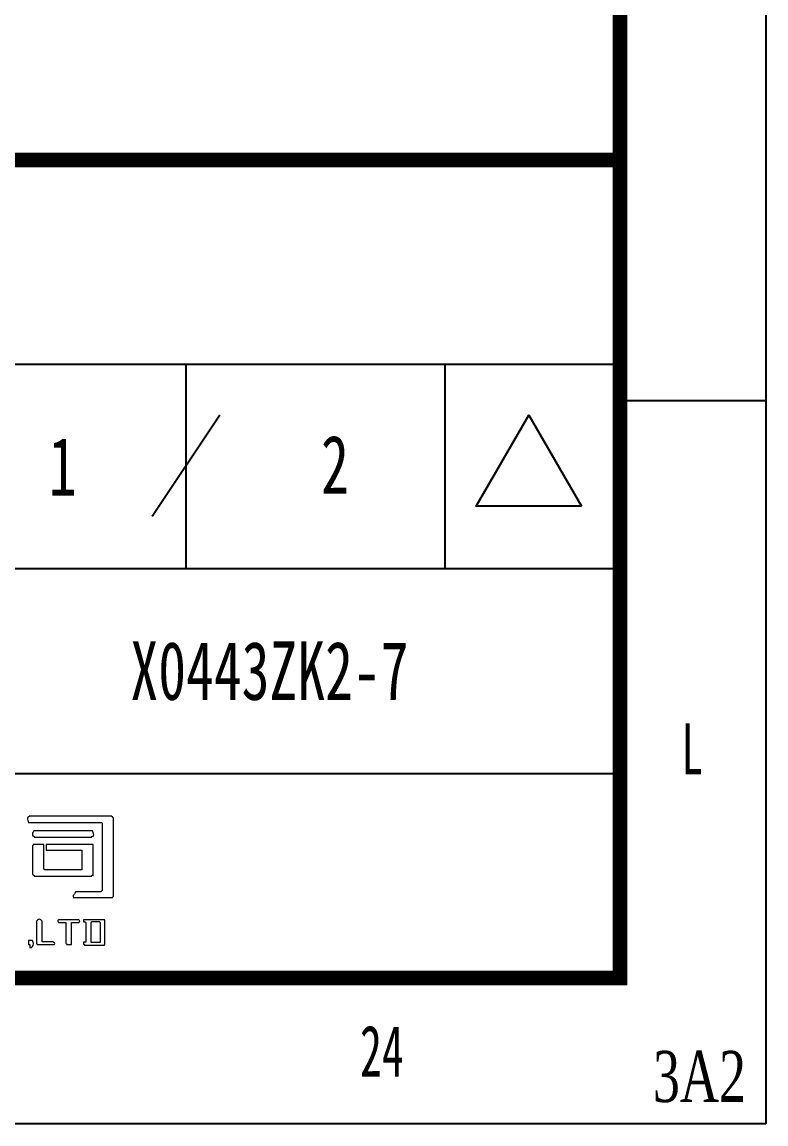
# Model space of a CAD drawing. Header units: millimetres. Extents: x -705761 to 1364679, y -410401 to 446404.
# Drawn here: x -441784 to -436690, y -138526 to -130983 of the extents above; entities that cross this region are included whole.
import ezdxf
from ezdxf.enums import TextEntityAlignment as Align

# ---------------------------------------------------------------- set-up
doc = ezdxf.new("R2010")
doc.units = ezdxf.units.MM
doc.layers.add('lzbdyc', color=9, linetype='Continuous', plot=False, transparency=0.9)
doc.layers.add('TK', color=7, linetype='Continuous')
doc.layers.add('模板-签名-公用', color=3, linetype='Continuous')
doc.layers.add('图框', color=7, linetype='Continuous', lineweight=13)
doc.styles.get("Standard").update_dxf_attribs({"font": 'arial.ttf'})
doc.styles.add('Style-Times New Roman', font='times.ttf')
doc.styles.add('Style-仿宋_GB2312', font='')
doc.styles.add('宋体', font='', dxfattribs={"width": 0.7, "height": 2.5})
doc.styles.add('宋体_1', font='', dxfattribs={"width": 0.7, "height": 2.386364})
doc.styles.get('Style-仿宋_GB2312').set_extended_font_data('仿宋_GB2312')
doc.styles.get('宋体').set_extended_font_data('SimSun')
doc.styles.get('宋体_1').set_extended_font_data('SimSun')

# ---------------------------------------------------------------- blocks, each defined once
blk = doc.blocks.new('BSIET_通用图框_A1+0.5_1')
at = {"layer": '图框', "color": 7, "lineweight": 25}
blk.add_line((0, 49.5), (-10, 49.5), dxfattribs=at)
at = {"layer": '图框', "color": 7, "lineweight": 25, "flags": 128}
for points in [[(-1261, 594), (0, 594), (0, 0), (-1261, 0), (-1261, 594)], [(-10, 584), (-1236, 584), (-1236, 10), (-10, 10), (-10, 584)]]:
    blk.add_lwpolyline(points, close=True, dxfattribs=at)
at = {"layer": '图框', "const_width": 1}
blk.add_lwpolyline([(-1236, 584), (-10, 584), (-10, 10), (-1236, 10)], close=True, dxfattribs=at)
at = {"layer": 'TK', "lineweight": 25, "style": '宋体', "width": 0.7, "flags": 3}
for tag, p in [('LZHQ_N会签10_T6_H6', (-1248.113, 94.082)), ('LZHQ_N会签9_T6_H6', (-1248.235, 86.082)), ('LZHQ_N会签8_T6_H6', (-1248.235, 78.082)), ('LZHQ_N会签7_T6_H6', (-1248.357, 70.082)), ('LZHQ_N会签6_T6_H6', (-1248.253, 62.082)), ('LZHQ_N会签5_T6_H6', (-1248.253, 54.082)), ('LZHQ_N会签4_T6_H6', (-1248.253, 46.082)), ('LZHQ_N会签3_T6_H6', (-1248.253, 38.082)), ('LZHQ_N会签2_T6_H6', (-1248.253, 30.082)), ('LZHQ_N会签1_T6_H6', (-1248.253, 22.082))]:
    blk.add_attdef(tag, text='', height=2.5, dxfattribs=at).set_placement(p, align=Align.MIDDLE)
at = {"layer": '图框', "color": 7, "lineweight": 25}
for s, style, width, p in [('L', 'Style-仿宋_GB2312', 0.628572, (-5.058, 25.678)), ('24', 'Style-仿宋_GB2312', 0.628572, (-26.303, 4.998)), ('3A2', 'Style-Times New Roman', 0.7, (-4.554, 3.253))]:
    blk.add_text(s, height=3.5, dxfattribs=dict(at, style=style, width=width)).set_placement(p, align=Align.MIDDLE_CENTER)
at = {"layer": '模板-签名-公用', "lineweight": 25, "style": '宋体', "width": 0.7}
blk.add_attdef('LZTQINS', text='', height=2, dxfattribs=at).set_placement((-10, 10), align=Align.MIDDLE)
at = {"layer": '模板-签名-公用', "lineweight": 25, "style": '宋体', "width": 0.7, "flags": 3}
blk.add_attdef('LZFRAME', (-45.909, 7.064), '', height=3, dxfattribs=at)
blk = doc.blocks.new('BSIET_通用_A1(2024)_1')
at = {"color": 7, "linetype": 'Continuous', "lineweight": 0}
for p, q in [((-40.578, 10.936), (-40.582, 10.87)), ((-40.582, 10.87), (-40.555, 10.765)), ((-40.536, 11.036), (-40.578, 10.936)), ((-40.555, 10.765), (-40.529, 10.72)), ((-40.506, 11.018), (-40.536, 11.036)), ((-40.529, 10.72), (-40.517, 10.697)), ((-40.517, 10.697), (-40.497, 10.649)), ((-40.462, 11.04), (-40.506, 11.018)), ((-40.497, 10.649), (-38.498, 10.649)), ((-40.458, 11.075), (-40.462, 11.04)), ((-38.196, 11.075), (-40.458, 11.075)), ((-38.498, 10.649), (-37.499, 10.649)), ((-37.065, 11.075), (-38.196, 11.075)), ((-37.499, 10.649), (-35.5, 10.649)), ((-34.803, 11.075), (-37.065, 11.075)), ((-35.5, 10.649), (-35.504, 10.627)), ((-35.504, 10.627), (-35.483, 10.606)), ((-35.483, 10.606), (-35.461, 10.61)), ((-35.461, 10.61), (-35.461, 8.758)), ((-34.799, 11.04), (-34.803, 11.075)), ((-34.755, 11.018), (-34.799, 11.04)), ((-34.725, 11.036), (-34.755, 11.018)), ((-34.743, 11.006), (-34.725, 11.036)), ((-34.721, 10.962), (-34.743, 11.006)), ((-34.687, 10.959), (-34.721, 10.962)), ((-34.687, 8.805), (-34.687, 10.959)), ((-40.226, 9.952), (-40.23, 9.842)), ((-40.23, 9.842), (-40.222, 9.784)), ((-40.178, 9.98), (-40.226, 9.952)), ((-40.157, 10.012), (-40.178, 9.98)), ((-40.149, 10.068), (-40.157, 10.012)), ((-38.537, 10.068), (-40.149, 10.068)), ((-37.731, 10.068), (-38.537, 10.068)), ((-36.12, 10.068), (-37.731, 10.068)), ((-36.09, 9.993), (-36.12, 10.068)), ((-36.078, 9.953), (-36.09, 9.993)), ((-36.062, 9.874), (-36.078, 9.953)), ((-36.036, 9.801), (-36.062, 9.874)), ((-40.192, 9.064), (-40.226, 9.061)), ((-40.226, 9.061), (-40.226, 8.27)), ((-40.222, 9.784), (-40.187, 9.68)), ((-40.17, 9.108), (-40.192, 9.064)), ((-40.187, 9.68), (-40.157, 9.698)), ((-39.893, 9.138), (-40.187, 9.138)), ((-40.187, 9.138), (-40.17, 9.108)), ((-40.157, 9.698), (-40.113, 9.676)), ((-40.113, 9.676), (-40.11, 9.641)), ((-40.11, 9.641), (-38.53, 9.641)), ((-39.746, 9.138), (-39.893, 9.138)), ((-39.451, 9.138), (-39.746, 9.138)), ((-39.451, 8.456), (-39.451, 9.138)), ((-38.01, 9.138), (-39.296, 9.138)), ((-39.296, 9.138), (-39.296, 8.983)), ((-38.53, 9.641), (-37.739, 9.641)), ((-37.367, 9.138), (-38.01, 9.138)), ((-37.739, 9.641), (-36.159, 9.641)), ((-36.081, 9.138), (-37.367, 9.138)), ((-36.159, 9.641), (-36.155, 9.676)), ((-36.155, 9.676), (-36.111, 9.698)), ((-36.111, 9.698), (-36.081, 9.68)), ((-36.081, 9.68), (-36.042, 9.748)), ((-36.081, 8.286), (-36.081, 9.138)), ((-36.042, 9.748), (-36.036, 9.801)), ((-39.451, 8.116), (-39.451, 8.456)), ((-39.296, 8.983), (-39.296, 8.905)), ((-39.296, 8.905), (-39.296, 8.75)), ((-39.296, 8.75), (-38.32, 8.75)), ((-38.32, 8.75), (-37.832, 8.75)), ((-37.832, 8.75), (-36.856, 8.75)), ((-36.856, 8.75), (-36.856, 8.208)), ((-35.461, 8.758), (-35.461, 7.832)), ((-34.687, 7.728), (-34.687, 8.805)), ((-40.226, 8.27), (-40.226, 7.875)), ((-40.226, 7.875), (-40.226, 7.085)), ((-39.451, 7.434), (-39.451, 8.116)), ((-36.856, 8.208), (-36.856, 7.937)), ((-36.856, 7.937), (-36.856, 7.395)), ((-36.081, 7.86), (-36.081, 8.286)), ((-36.081, 7.008), (-36.081, 7.86)), ((-35.461, 7.832), (-35.461, 5.981)), ((-34.687, 5.574), (-34.687, 7.728)), ((-40.226, 7.085), (-40.192, 7.081)), ((-40.192, 7.081), (-40.17, 7.038)), ((-40.17, 7.038), (-40.187, 7.008)), ((-40.187, 7.008), (-40.157, 7.025)), ((-40.157, 7.025), (-40.113, 7.003)), ((-40.113, 7.003), (-40.11, 6.969)), ((-40.11, 6.969), (-38.53, 6.969)), ((-39.43, 7.437), (-39.451, 7.434)), ((-39.409, 7.417), (-39.43, 7.437)), ((-39.412, 7.395), (-39.409, 7.417)), ((-38.39, 7.395), (-39.412, 7.395)), ((-38.53, 6.969), (-37.739, 6.969)), ((-37.879, 7.395), (-38.39, 7.395)), ((-36.856, 7.395), (-37.879, 7.395)), ((-37.739, 6.969), (-36.159, 6.969)), ((-36.159, 6.969), (-36.155, 7.003)), ((-36.155, 7.003), (-36.111, 7.025)), ((-36.111, 7.025), (-36.081, 7.008)), ((-37.357, 5.73), (-37.437, 5.652)), ((-37.437, 5.652), (-37.437, 5.59)), ((-37.437, 5.59), (-37.437, 5.559)), ((-37.437, 5.559), (-37.437, 5.497)), ((-37.437, 5.497), (-36.352, 5.497)), ((-37.323, 5.78), (-37.357, 5.73)), ((-37.282, 5.884), (-37.323, 5.78)), ((-36.593, 5.884), (-37.282, 5.884)), ((-36.248, 5.884), (-36.593, 5.884)), ((-36.352, 5.497), (-35.81, 5.497)), ((-35.558, 5.884), (-36.248, 5.884)), ((-35.81, 5.497), (-34.725, 5.497)), ((-35.519, 5.923), (-35.558, 5.884)), ((-35.5, 5.943), (-35.519, 5.923)), ((-35.461, 5.981), (-35.5, 5.943)), ((-34.743, 5.527), (-34.721, 5.571)), ((-34.725, 5.497), (-34.743, 5.527)), ((-34.721, 5.571), (-34.687, 5.574)), ((-39.931, 3.913), (-39.955, 3.889)), ((-39.955, 3.889), (-39.955, 3.262)), ((-39.92, 3.924), (-39.931, 3.913)), ((-39.897, 3.947), (-39.92, 3.924)), ((-39.819, 4.001), (-39.897, 3.947)), ((-39.755, 4.012), (-39.819, 4.001)), ((-39.664, 3.986), (-39.755, 4.012)), ((-39.625, 3.947), (-39.664, 3.986)), ((-39.606, 3.928), (-39.625, 3.947)), ((-39.567, 3.889), (-39.606, 3.928)), ((-39.567, 3.324), (-39.567, 3.889)), ((-38.492, 3.946), (-38.5, 3.882)), ((-38.5, 3.882), (-38.464, 3.831)), ((-38.444, 3.986), (-38.492, 3.946)), ((-38.464, 3.831), (-38.448, 3.823)), ((-38.448, 3.823), (-38.442, 3.81)), ((-37.886, 3.986), (-38.444, 3.986)), ((-38.442, 3.81), (-38.444, 3.792)), ((-38.444, 3.792), (-38.243, 3.792)), ((-38.243, 3.792), (-38.142, 3.792)), ((-38.142, 3.792), (-37.94, 3.792)), ((-37.94, 3.792), (-37.94, 3.219)), ((-37.607, 3.986), (-37.886, 3.986)), ((-37.049, 3.986), (-37.607, 3.986)), ((-37.553, 3.188), (-37.553, 3.792)), ((-37.553, 3.792), (-37.352, 3.792)), ((-37.352, 3.792), (-37.251, 3.792)), ((-37.251, 3.792), (-37.049, 3.792)), ((-37.052, 3.969), (-37.049, 3.986)), ((-37.045, 3.956), (-37.052, 3.969)), ((-37.049, 3.792), (-37.002, 3.833)), ((-37.03, 3.947), (-37.045, 3.956)), ((-36.994, 3.897), (-37.03, 3.947)), ((-37.002, 3.833), (-36.994, 3.897)), ((-36.151, 3.986), (-36.74, 3.986)), ((-36.74, 3.986), (-36.74, 3.924)), ((-36.74, 3.924), (-36.74, 3.894)), ((-36.74, 3.894), (-36.74, 3.831)), ((-36.74, 3.831), (-36.677, 3.844)), ((-36.677, 3.844), (-36.634, 3.833)), ((-36.634, 3.833), (-36.585, 3.792)), ((-36.585, 3.792), (-36.585, 3.25)), ((-36.215, 3.789), (-36.236, 3.792)), ((-36.236, 3.792), (-36.236, 3.25)), ((-36.194, 3.81), (-36.215, 3.789)), ((-35.965, 3.831), (-36.197, 3.831)), ((-36.197, 3.831), (-36.194, 3.81)), ((-35.857, 3.986), (-36.151, 3.986)), ((-35.849, 3.831), (-35.965, 3.831)), ((-35.268, 3.986), (-35.857, 3.986)), ((-35.616, 3.831), (-35.849, 3.831)), ((-35.62, 3.81), (-35.616, 3.831)), ((-35.6, 3.789), (-35.62, 3.81)), ((-35.578, 3.792), (-35.6, 3.789)), ((-35.578, 3.25), (-35.578, 3.792)), ((-35.268, 3.304), (-35.268, 3.986)), ((-39.955, 3.262), (-39.955, 2.948)), ((-39.567, 3.041), (-39.567, 3.324)), ((-39.567, 2.476), (-39.567, 3.041)), ((-37.94, 3.219), (-37.94, 2.933)), ((-37.553, 2.886), (-37.553, 3.188)), ((-36.585, 3.25), (-36.585, 2.979)), ((-36.236, 3.25), (-36.236, 2.979)), ((-35.578, 2.979), (-35.578, 3.25)), ((-35.268, 2.964), (-35.268, 3.304)), ((-40.389, 2.553), (-40.497, 2.553)), ((-40.497, 2.553), (-40.497, 2.445)), ((-40.497, 2.445), (-40.497, 2.391)), ((-40.497, 2.391), (-40.497, 2.282)), ((-40.497, 2.282), (-40.466, 2.282)), ((-40.466, 2.282), (-40.451, 2.282)), ((-40.451, 2.282), (-40.419, 2.282)), ((-40.419, 2.282), (-40.419, 2.189)), ((-40.334, 2.553), (-40.389, 2.553)), ((-40.226, 2.553), (-40.334, 2.553)), ((-40.174, 2.431), (-40.226, 2.553)), ((-40.187, 2.224), (-40.165, 2.354)), ((-40.165, 2.354), (-40.174, 2.431)), ((-39.955, 2.948), (-39.955, 2.321)), ((-39.955, 2.321), (-39.933, 2.324)), ((-39.933, 2.324), (-39.912, 2.304)), ((-39.912, 2.304), (-39.916, 2.282)), ((-39.916, 2.282), (-39.451, 2.282)), ((-39.265, 2.476), (-39.567, 2.476)), ((-39.451, 2.282), (-39.219, 2.282)), ((-39.114, 2.476), (-39.265, 2.476)), ((-39.219, 2.282), (-38.754, 2.282)), ((-38.812, 2.476), (-39.114, 2.476)), ((-38.781, 2.445), (-38.812, 2.476)), ((-38.766, 2.429), (-38.781, 2.445)), ((-38.734, 2.398), (-38.766, 2.429)), ((-38.754, 2.282), (-38.716, 2.31)), ((-38.708, 2.359), (-38.734, 2.398)), ((-38.716, 2.31), (-38.708, 2.359)), ((-37.94, 2.933), (-37.94, 2.359)), ((-37.94, 2.359), (-37.906, 2.356)), ((-37.906, 2.356), (-37.884, 2.312)), ((-37.884, 2.312), (-37.902, 2.282)), ((-37.902, 2.282), (-37.762, 2.282)), ((-37.762, 2.282), (-37.693, 2.282)), ((-37.693, 2.282), (-37.553, 2.282)), ((-37.553, 2.282), (-37.553, 2.886)), ((-36.678, 2.437), (-36.74, 2.437)), ((-36.74, 2.437), (-36.74, 2.375)), ((-36.74, 2.375), (-36.74, 2.344)), ((-36.74, 2.344), (-36.74, 2.282)), ((-36.74, 2.282), (-36.71, 2.3)), ((-36.71, 2.3), (-36.666, 2.278)), ((-36.647, 2.437), (-36.678, 2.437)), ((-36.666, 2.278), (-36.662, 2.243)), ((-36.585, 2.437), (-36.647, 2.437)), ((-36.585, 2.979), (-36.585, 2.437)), ((-36.236, 2.979), (-36.236, 2.437)), ((-36.236, 2.437), (-35.973, 2.437)), ((-35.973, 2.437), (-35.841, 2.437)), ((-35.841, 2.437), (-35.578, 2.437)), ((-35.578, 2.437), (-35.578, 2.979)), ((-35.31, 2.265), (-35.289, 2.286)), ((-35.307, 2.243), (-35.31, 2.265)), ((-35.289, 2.286), (-35.268, 2.282)), ((-35.268, 2.282), (-35.268, 2.964)), ((-40.419, 2.189), (-40.419, 2.143)), ((-40.419, 2.143), (-40.419, 2.049)), ((-40.419, 2.049), (-40.309, 2.086)), ((-40.309, 2.086), (-40.253, 2.128)), ((-40.253, 2.128), (-40.187, 2.224)), ((-36.662, 2.243), (-36.12, 2.243)), ((-36.12, 2.243), (-35.849, 2.243)), ((-35.849, 2.243), (-35.307, 2.243))]:
    blk.add_line(p, q, dxfattribs=at)
at = {"layer": 'lzbdyc', "lineweight": 25}
blk.add_line((-29.716, 28), (-29.716, 42), dxfattribs=at)
at = {"layer": '图框', "color": 7, "linetype": 'Continuous', "lineweight": 25}
for p, q in [((0, 42), (-328, 42)), ((-12, 42), (-12, 28)), ((-27.406, 38.515), (-32.027, 31.584)), ((0, 28), (-328, 28)), ((-272, 14), (0, 14))]:
    blk.add_line(p, q, dxfattribs=at)
at = {"layer": '图框', "const_width": 1}
blk.add_lwpolyline([(-406, 56), (0, 56), (0, 0), (-406, 0)], close=True, dxfattribs=at)
at = {"layer": '图框', "color": 7, "linetype": 'Continuous', "lineweight": 25, "flags": 128}
blk.add_lwpolyline([(-2.64, 32.298), (-9.84, 32.298), (-6.24, 38.534), (-2.64, 32.298)], dxfattribs=at)
at = {"layer": '图框', "color": 7, "lineweight": 25, "style": 'Style-仿宋_GB2312', "width": 0.7}
for tag, height, p in [('质量', 3, (-191, 52.5)), ('材料', 3, (-191.292, 45.711)), ('比例', 3, (-191.218, 38.432)), ('页码', 4, (-38.162, 35.008)), ('总页数', 4, (-19.517, 35.142)), ('版本号', 2.5, (-6.095, 34.916)), ('出图日期', 3, (-191.218, 31.432)), ('专业', 3, (-190.774, 24.646)), ('图号', 4, (-24, 21)), ('设计阶段', 3, (-235.288, 17.582)), ('件号', 3, (-191.087, 17.308)), ('装配图号', 3, (-235.299, 10.794)), ('项目编号', 3, (-191.087, 10.308))]:
    blk.add_attdef(tag, text='', height=height, dxfattribs=at).set_placement(p, align=Align.MIDDLE)
at = {"layer": '图框', "lineweight": 25, "style": '宋体_1', "width": 0.7, "flags": 3}
for tag, height, p in [('N审定_T5', 2.5, (-245.932, 52.29)), ('N审核_T5', 2.5, (-245.932, 45.29)), ('LZCO_NCB-W67-H36-D10_T7', 3, (-366.076, 39.582)), ('N校对_T5', 2.5, (-245.932, 38.29)), ('N设计_T5', 2.5, (-245.932, 31.29)), ('N制图_T5', 2.5, (-245.932, 24.29))]:
    blk.add_attdef(tag, text='', height=height, dxfattribs=at).set_placement(p, align=Align.MIDDLE_CENTER)
for tag, p in [('N审定_T6_H12_MV0.5_W15', (-226.906, 51.507)), ('N审核_T6_H12_MV0.5_W15', (-226.906, 44.507)), ('N校对_T6_H12_MV0.5_W15', (-226.906, 37.507)), ('N设计_T6_H12_MV0.5_W15', (-226.906, 30.507)), ('N制图_T6_H12_MV0.5_W15', (-226.906, 23.507))]:
    blk.add_attdef(tag, text='', height=1.5, dxfattribs=at).set_placement(p, align=Align.CENTER)
at = {"layer": '图框', "color": 7, "lineweight": 25, "width": 0.7, "flags": 104}
for tag, p in [('项目名称', (-79.178, 49.101)), ('子项', (-111.074, 34.832)), ('图名', (-111, 21))]:
    blk.add_attdef(tag, text='', height=4, dxfattribs=at).set_placement(p, align=Align.MIDDLE_CENTER)
at = {"layer": '图框', "style": '宋体_1', "width": 0.7, "flags": 3}
blk.add_attdef('LZCO_NYLGD-W67-H36-D10_T7', text='', height=3, dxfattribs=at).set_placement((-459.689, 32.874), align=Align.MIDDLE_CENTER)
at = {"layer": '图框', "lineweight": 25, "style": '宋体', "width": 0.7, "flags": 3}
blk.add_attdef('LZBARCODE_T1', text='', height=3, dxfattribs=at).set_placement((-380.287, 3.027), align=Align.BOTTOM_RIGHT)

msp = doc.modelspace()

# ---------------------------------------------------------------- block references
at = {"layer": '图框', "xscale": 100, "yscale": 100, "zscale": 100}
msp.add_blockref('BSIET_通用图框_A1+0.5_1', (-436689.82, -138526.46), dxfattribs=at)
at = {"layer": '图框'}
ref = msp.add_blockref('BSIET_通用_A1(2024)_1', (-437689.82, -137526.46), dxfattribs=dict(at, xscale=100, yscale=100, zscale=100))
ref.add_attrib('页码', '1', dxfattribs={"color": 7, "lineweight": 25, "height": 400, "style": 'Style-仿宋_GB2312', "width": 0.7}).set_placement((-441506.05, -134025.69), align=Align.MIDDLE)
ref.add_attrib('图号', 'X0443ZK2-7', dxfattribs={"color": 7, "lineweight": 25, "height": 400, "style": 'Style-仿宋_GB2312', "width": 0.7}).set_placement((-440089.82, -135426.46), align=Align.MIDDLE)
ref.add_attrib('总页数', '2', dxfattribs={"color": 7, "lineweight": 25, "height": 400, "style": 'Style-仿宋_GB2312', "width": 0.7}).set_placement((-439641.49, -134012.28), align=Align.MIDDLE)

doc.saveas('drawing.dxf')
